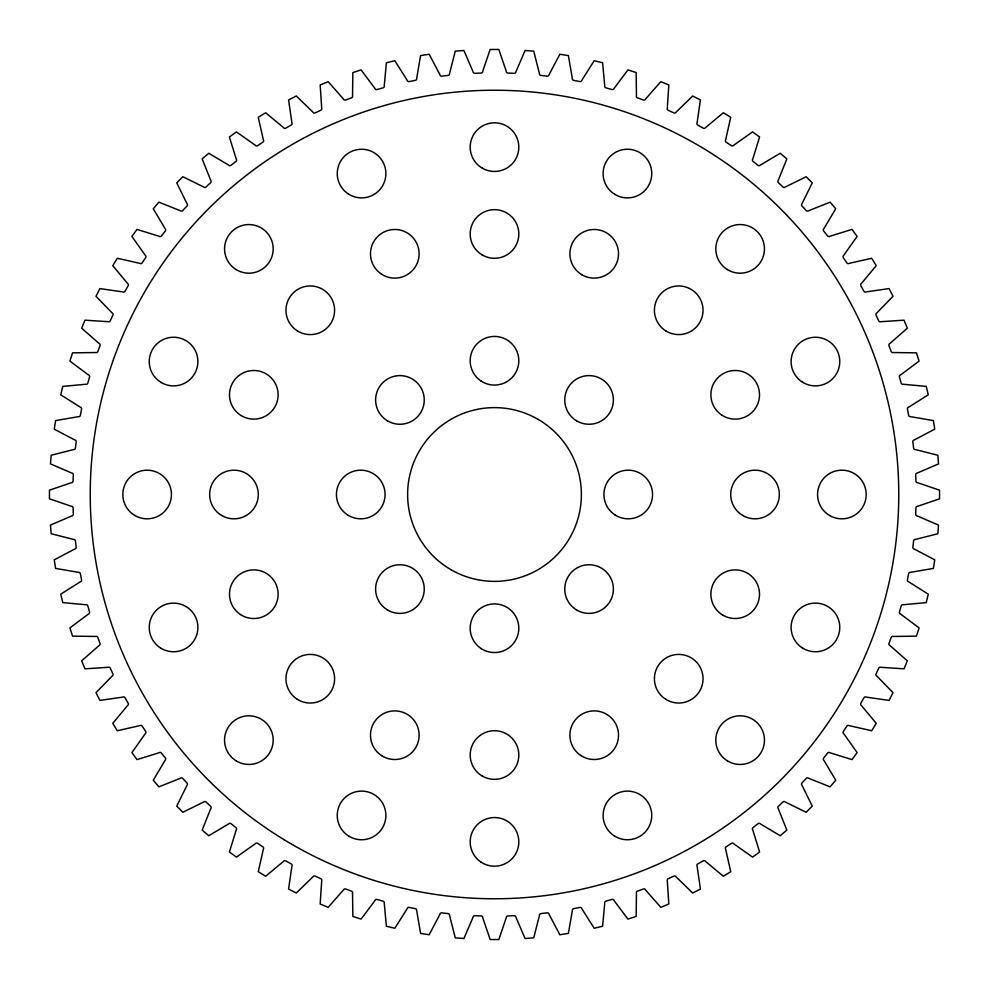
<?xml version="1.0" encoding="UTF-8"?>
<svg xmlns="http://www.w3.org/2000/svg" width="989" height="989" viewBox="0 0 989 989"><rect width="100%" height="100%" fill="white"/><g stroke="black" fill="none" stroke-linecap="round" stroke-linejoin="round"><path stroke-width="1.48" d="M352.541 893.351L352.85 916.432L361.096 919.102L374.905 900.62A1.706 1.706 0 0 1 377.019 899.446L383.077 901.164A1.706 1.706 0 0 1 384.264 903.254L386.39 926.236L394.821 928.263L407.147 908.755A1.706 1.706 0 0 1 409.149 907.42L415.331 908.644A1.706 1.706 0 0 1 416.678 910.646L420.597 933.393L429.164 934.753L439.92 914.331A1.706 1.706 0 0 1 441.811 912.847L448.066 913.589A1.706 1.706 0 0 1 449.575 915.468L455.261 937.844L463.903 938.524L473.026 917.31A1.706 1.706 0 0 1 474.794 915.69L481.099 915.938A1.706 1.706 0 0 1 482.743 917.693L490.161 939.55L498.839 939.55L506.257 917.693A1.706 1.706 0 0 1 507.901 915.938L514.206 915.69A1.706 1.706 0 0 1 515.974 917.31L525.097 938.524L533.739 937.844L539.425 915.468A1.706 1.706 0 0 1 540.934 913.589L547.189 912.847A1.706 1.706 0 0 1 549.08 914.331L559.836 934.753L568.403 933.393L572.322 910.646A1.706 1.706 0 0 1 573.669 908.644L579.851 907.42A1.706 1.706 0 0 1 581.853 908.755L594.179 928.263L602.61 926.236L604.736 903.254A1.706 1.706 0 0 1 605.923 901.164L611.981 899.446A1.706 1.706 0 0 1 614.095 900.62L627.904 919.102L636.15 916.432L636.459 893.351A1.706 1.706 0 0 1 637.485 891.163L643.394 888.987A1.706 1.706 0 0 1 645.582 889.989L660.813 907.333L668.824 904.008L667.315 880.976A1.706 1.706 0 0 1 668.156 878.726L673.88 876.093A1.706 1.706 0 0 1 676.142 876.909L692.683 893.005L700.41 889.074L697.109 866.228A1.706 1.706 0 0 1 697.777 863.916L703.266 860.838A1.706 1.706 0 0 1 705.59 861.481L723.342 876.229L730.735 871.705L725.654 849.192A1.706 1.706 0 0 1 726.124 846.831L731.366 843.333A1.706 1.706 0 0 1 733.739 843.79L752.58 857.104L759.601 851.999L752.765 829.956A1.706 1.706 0 0 1 753.062 827.57L758.007 823.664A1.706 1.706 0 0 1 760.405 823.936L780.234 835.73L786.836 830.105L778.294 808.668A1.706 1.706 0 0 1 778.392 806.258L783.016 801.98A1.706 1.706 0 0 1 785.427 802.067L806.134 812.266L812.266 806.134L802.067 785.427A1.706 1.706 0 0 1 801.98 783.016L806.258 778.392A1.706 1.706 0 0 1 808.668 778.294L830.105 786.836L835.73 780.234L823.936 760.405A1.706 1.706 0 0 1 823.664 758.007L827.57 753.062A1.706 1.706 0 0 1 829.956 752.765L851.999 759.601L857.104 752.58L843.79 733.739A1.706 1.706 0 0 1 843.333 731.366L846.831 726.124A1.706 1.706 0 0 1 849.192 725.654L871.705 730.735L876.229 723.342L861.481 705.59A1.706 1.706 0 0 1 860.838 703.266L863.916 697.777A1.706 1.706 0 0 1 866.228 697.109L889.074 700.41L893.005 692.683L876.909 676.142A1.706 1.706 0 0 1 876.093 673.88L878.726 668.156A1.706 1.706 0 0 1 880.976 667.315L904.008 668.824L907.333 660.813L889.989 645.582A1.706 1.706 0 0 1 888.987 643.394L891.163 637.485A1.706 1.706 0 0 1 893.351 636.459L916.432 636.15L919.102 627.904L900.62 614.095A1.706 1.706 0 0 1 899.446 611.981L901.164 605.923A1.706 1.706 0 0 1 903.254 604.736L926.236 602.61L928.263 594.179L908.755 581.853A1.706 1.706 0 0 1 907.42 579.851L908.644 573.669A1.706 1.706 0 0 1 910.646 572.322L933.393 568.403L934.753 559.836L914.331 549.08A1.706 1.706 0 0 1 912.847 547.189L913.589 540.934A1.706 1.706 0 0 1 915.468 539.425L937.844 533.739L938.524 525.097L917.31 515.974A1.706 1.706 0 0 1 915.69 514.206L915.938 507.901A1.706 1.706 0 0 1 917.693 506.257L939.55 498.839L939.55 490.161L917.693 482.743A1.706 1.706 0 0 1 915.938 481.099L915.69 474.794A1.706 1.706 0 0 1 917.31 473.026L938.524 463.903L937.844 455.261L915.468 449.575A1.706 1.706 0 0 1 913.589 448.066L912.847 441.811A1.706 1.706 0 0 1 914.331 439.92L934.753 429.164L933.393 420.597L910.646 416.678A1.706 1.706 0 0 1 908.644 415.331L907.42 409.149A1.706 1.706 0 0 1 908.755 407.147L928.263 394.821L926.236 386.39L903.254 384.264A1.706 1.706 0 0 1 901.164 383.077L899.446 377.019A1.706 1.706 0 0 1 900.62 374.905L919.102 361.096L916.432 352.85L893.351 352.541A1.706 1.706 0 0 1 891.163 351.515L888.987 345.606A1.706 1.706 0 0 1 889.989 343.418L907.333 328.187L904.008 320.176L880.976 321.685A1.706 1.706 0 0 1 878.726 320.844L876.093 315.12A1.706 1.706 0 0 1 876.909 312.858L893.005 296.317L889.074 288.59L866.228 291.891A1.706 1.706 0 0 1 863.916 291.223L860.838 285.734A1.706 1.706 0 0 1 861.481 283.41L876.229 265.658L871.705 258.265L849.192 263.346A1.706 1.706 0 0 1 846.831 262.876L843.333 257.635A1.706 1.706 0 0 1 843.79 255.261L857.104 236.42L851.999 229.399L829.956 236.235A1.706 1.706 0 0 1 827.57 235.938L823.664 230.993A1.706 1.706 0 0 1 823.936 228.595L835.73 208.766L830.105 202.164L808.668 210.706A1.706 1.706 0 0 1 806.258 210.608L801.98 205.984A1.706 1.706 0 0 1 802.067 203.573L812.266 182.866L806.134 176.734L785.427 186.933A1.706 1.706 0 0 1 783.016 187.02L778.392 182.742A1.706 1.706 0 0 1 778.294 180.332L786.836 158.895L780.234 153.27L760.405 165.064A1.706 1.706 0 0 1 758.007 165.336L753.062 161.43A1.706 1.706 0 0 1 752.765 159.044L759.601 137.001L752.58 131.896L733.739 145.21A1.706 1.706 0 0 1 731.366 145.667L726.124 142.169A1.706 1.706 0 0 1 725.654 139.808L730.735 117.295L723.342 112.771L705.59 127.519A1.706 1.706 0 0 1 703.266 128.162L697.777 125.084A1.706 1.706 0 0 1 697.109 122.772L700.41 99.926L692.683 95.995L676.142 112.091A1.706 1.706 0 0 1 673.88 112.907L668.156 110.274A1.706 1.706 0 0 1 667.315 108.024L668.824 84.992L660.813 81.667L645.582 99.011A1.706 1.706 0 0 1 643.394 100.013L637.485 97.837A1.706 1.706 0 0 1 636.459 95.649L636.15 72.568L627.904 69.898L614.095 88.38A1.706 1.706 0 0 1 611.981 89.554L605.923 87.836A1.706 1.706 0 0 1 604.736 85.746L602.61 62.764L594.179 60.737L581.853 80.245A1.706 1.706 0 0 1 579.851 81.58L573.669 80.356A1.706 1.706 0 0 1 572.322 78.354L568.403 55.607L559.836 54.247L549.08 74.669A1.706 1.706 0 0 1 547.189 76.153L540.934 75.411A1.706 1.706 0 0 1 539.425 73.532L533.739 51.156L525.097 50.476L515.974 71.69A1.706 1.706 0 0 1 514.206 73.31L507.901 73.062A1.706 1.706 0 0 1 506.257 71.307L498.839 49.45L490.161 49.45L482.743 71.307A1.706 1.706 0 0 1 481.099 73.062L474.794 73.31A1.706 1.706 0 0 1 473.026 71.69L463.903 50.476L455.261 51.156L449.575 73.532A1.706 1.706 0 0 1 448.066 75.411L441.811 76.153A1.706 1.706 0 0 1 439.92 74.669L429.164 54.247L420.597 55.607L416.678 78.354A1.706 1.706 0 0 1 415.331 80.356L409.149 81.58A1.706 1.706 0 0 1 407.147 80.245L394.821 60.737L386.39 62.764L384.264 85.746A1.706 1.706 0 0 1 383.077 87.836L377.019 89.554A1.706 1.706 0 0 1 374.905 88.38L361.096 69.898L352.85 72.568L352.541 95.649A1.706 1.706 0 0 1 351.515 97.837L345.606 100.013A1.706 1.706 0 0 1 343.418 99.011L328.187 81.667L320.176 84.992L321.685 108.024A1.706 1.706 0 0 1 320.844 110.274L315.12 112.907A1.706 1.706 0 0 1 312.858 112.091L296.317 95.995L288.59 99.926L291.891 122.772A1.706 1.706 0 0 1 291.223 125.084L285.734 128.162A1.706 1.706 0 0 1 283.41 127.519L265.658 112.771L258.265 117.295L263.346 139.808A1.706 1.706 0 0 1 262.876 142.169L257.635 145.667A1.706 1.706 0 0 1 255.261 145.21L236.42 131.896L229.399 137.001L236.235 159.044A1.706 1.706 0 0 1 235.938 161.43L230.993 165.336A1.706 1.706 0 0 1 228.595 165.064L208.766 153.27L202.164 158.895L210.706 180.332A1.706 1.706 0 0 1 210.608 182.742L205.984 187.02A1.706 1.706 0 0 1 203.573 186.933L182.866 176.734L176.734 182.866L186.933 203.573A1.706 1.706 0 0 1 187.02 205.984L182.742 210.608A1.706 1.706 0 0 1 180.332 210.706L158.895 202.164L153.27 208.766L165.064 228.595A1.706 1.706 0 0 1 165.336 230.993L161.43 235.938A1.706 1.706 0 0 1 159.044 236.235L137.001 229.399L131.896 236.42L145.21 255.261A1.706 1.706 0 0 1 145.667 257.635L142.169 262.876A1.706 1.706 0 0 1 139.808 263.346L117.295 258.265L112.771 265.658L127.519 283.41A1.706 1.706 0 0 1 128.162 285.734L125.084 291.223A1.706 1.706 0 0 1 122.772 291.891L99.926 288.59L95.995 296.317L112.091 312.858A1.706 1.706 0 0 1 112.907 315.12L110.274 320.844A1.706 1.706 0 0 1 108.024 321.685L84.992 320.176L81.667 328.187L99.011 343.418A1.706 1.706 0 0 1 100.013 345.606L97.837 351.515A1.706 1.706 0 0 1 95.649 352.541L72.568 352.85L69.898 361.096L88.38 374.905A1.706 1.706 0 0 1 89.554 377.019L87.836 383.077A1.706 1.706 0 0 1 85.746 384.264L62.764 386.39L60.737 394.821L80.245 407.147A1.706 1.706 0 0 1 81.58 409.149L80.356 415.331A1.706 1.706 0 0 1 78.354 416.678L55.607 420.597L54.247 429.164L74.669 439.92A1.706 1.706 0 0 1 76.153 441.811L75.411 448.066A1.706 1.706 0 0 1 73.532 449.575L51.156 455.261L50.476 463.903L71.69 473.026A1.706 1.706 0 0 1 73.31 474.794L73.062 481.099A1.706 1.706 0 0 1 71.307 482.743L49.45 490.161L49.45 498.839L71.307 506.257A1.706 1.706 0 0 1 73.062 507.901L73.31 514.206A1.706 1.706 0 0 1 71.69 515.974L50.476 525.097L51.156 533.739L73.532 539.425A1.706 1.706 0 0 1 75.411 540.934L76.153 547.189A1.706 1.706 0 0 1 74.669 549.08L54.247 559.836L55.607 568.403L78.354 572.322A1.706 1.706 0 0 1 80.356 573.669L81.58 579.851A1.706 1.706 0 0 1 80.245 581.853L60.737 594.179L62.764 602.61L85.746 604.736A1.706 1.706 0 0 1 87.836 605.923L89.554 611.981A1.706 1.706 0 0 1 88.38 614.095L69.898 627.904L72.568 636.15L95.649 636.459A1.706 1.706 0 0 1 97.837 637.485L100.013 643.394A1.706 1.706 0 0 1 99.011 645.582L81.667 660.813L84.992 668.824L108.024 667.315A1.706 1.706 0 0 1 110.274 668.156L112.907 673.88A1.706 1.706 0 0 1 112.091 676.142L95.995 692.683L99.926 700.41L122.772 697.109A1.706 1.706 0 0 1 125.084 697.777L128.162 703.266A1.706 1.706 0 0 1 127.519 705.59L112.771 723.342L117.295 730.735L139.808 725.654A1.706 1.706 0 0 1 142.169 726.124L145.667 731.366A1.706 1.706 0 0 1 145.21 733.739L131.896 752.58L137.001 759.601L159.044 752.765A1.706 1.706 0 0 1 161.43 753.062L165.336 758.007A1.706 1.706 0 0 1 165.064 760.405L153.27 780.234L158.895 786.836L180.332 778.294A1.706 1.706 0 0 1 182.742 778.392L187.02 783.016A1.706 1.706 0 0 1 186.933 785.427L176.734 806.134L182.866 812.266L203.573 802.067A1.706 1.706 0 0 1 205.984 801.98L210.608 806.258A1.706 1.706 0 0 1 210.706 808.668L202.164 830.105L208.766 835.73L228.595 823.936A1.706 1.706 0 0 1 230.993 823.664L235.938 827.57A1.706 1.706 0 0 1 236.235 829.956L229.399 851.999L236.42 857.104L255.261 843.79A1.706 1.706 0 0 1 257.635 843.333L262.876 846.831A1.706 1.706 0 0 1 263.346 849.192L258.265 871.705L265.658 876.229L283.41 861.481A1.706 1.706 0 0 1 285.734 860.838L291.223 863.916A1.706 1.706 0 0 1 291.891 866.228L288.59 889.074L296.317 893.005L312.858 876.909A1.706 1.706 0 0 1 315.12 876.093L320.844 878.726A1.706 1.706 0 0 1 321.685 880.976L320.176 904.008L328.187 907.333L343.418 889.989A1.706 1.706 0 0 1 345.606 888.987L351.515 891.163A1.706 1.706 0 0 1 352.541 893.351M802.944 648.302A24.317 24.317 0 0 0 839.748 627.817A24.317 24.317 0 0 0 803.6 606.183A24.317 24.317 0 0 0 802.944 648.302M727.311 760.801A24.317 24.317 0 0 0 764.435 740.897A24.317 24.317 0 0 0 728.633 718.694A24.317 24.317 0 0 0 727.311 760.801M614.293 835.89A24.317 24.317 0 0 0 651.726 816.58A24.317 24.317 0 0 0 616.283 793.821A24.317 24.317 0 0 0 614.293 835.89M481.05 862.124A24.317 24.317 0 0 0 518.768 843.394A24.317 24.317 0 0 0 483.683 820.091A24.317 24.317 0 0 0 481.05 862.124M349.08 836.298A24.317 24.317 0 0 0 385.883 815.814A24.317 24.317 0 0 0 349.735 794.179A24.317 24.317 0 0 0 349.08 836.298M236.062 760.801A24.317 24.317 0 0 0 273.174 740.897A24.317 24.317 0 0 0 237.385 718.694A24.317 24.317 0 0 0 236.062 760.801M160.428 647.894A24.317 24.317 0 0 0 197.862 628.584A24.317 24.317 0 0 0 162.419 605.824A24.317 24.317 0 0 0 160.428 647.894M134.974 515.553A24.317 24.317 0 0 0 171.443 494.5A24.317 24.317 0 0 0 134.974 473.447A24.317 24.317 0 0 0 134.974 515.553M161.083 382.434A24.317 24.317 0 0 0 197.887 361.949A24.317 24.317 0 0 0 161.739 340.315A24.317 24.317 0 0 0 161.083 382.434M236.062 269.54A24.317 24.317 0 0 0 273.174 249.636A24.317 24.317 0 0 0 237.385 227.445A24.317 24.317 0 0 0 236.062 269.54M348.425 194.029A24.317 24.317 0 0 0 385.858 174.719A24.317 24.317 0 0 0 350.415 151.96A24.317 24.317 0 0 0 348.425 194.029M482.348 168.192A24.317 24.317 0 0 0 518.817 147.126A24.317 24.317 0 0 0 482.348 126.073A24.317 24.317 0 0 0 482.348 168.192M614.948 194.437A24.317 24.317 0 0 0 651.751 173.953A24.317 24.317 0 0 0 615.603 152.318A24.317 24.317 0 0 0 614.948 194.437M727.311 269.54A24.317 24.317 0 0 0 764.435 249.636A24.317 24.317 0 0 0 728.633 227.445A24.317 24.317 0 0 0 727.311 269.54M802.289 382.026A24.317 24.317 0 0 0 839.723 362.716A24.317 24.317 0 0 0 804.28 339.956A24.317 24.317 0 0 0 802.289 382.026M722.539 614.96A24.317 24.317 0 0 0 759.503 594.785A24.317 24.317 0 0 0 723.552 572.854A24.317 24.317 0 0 0 722.539 614.96M665.745 699.285A24.317 24.317 0 0 0 703.018 679.69A24.317 24.317 0 0 0 667.402 657.203A24.317 24.317 0 0 0 665.745 699.285M580.902 755.547A24.317 24.317 0 0 0 618.484 736.545A24.317 24.317 0 0 0 583.226 713.502A24.317 24.317 0 0 0 580.902 755.547M482.175 775.982A24.317 24.317 0 0 0 518.817 755.225A24.317 24.317 0 0 0 482.521 733.875A24.317 24.317 0 0 0 482.175 775.982M382.137 755.955A24.317 24.317 0 0 0 419.113 735.779A24.317 24.317 0 0 0 383.151 713.86A24.317 24.317 0 0 0 382.137 755.955M297.293 699.285A24.317 24.317 0 0 0 334.579 679.69A24.317 24.317 0 0 0 298.962 657.203A24.317 24.317 0 0 0 297.293 699.285M240.5 614.552A24.317 24.317 0 0 0 278.082 595.539A24.317 24.317 0 0 0 242.824 572.507A24.317 24.317 0 0 0 240.5 614.552M221.635 515.454A24.317 24.317 0 0 0 258.29 494.698A24.317 24.317 0 0 0 221.981 473.348A24.317 24.317 0 0 0 221.635 515.454M241.143 415.565A24.317 24.317 0 0 0 278.107 395.377A24.317 24.317 0 0 0 242.157 373.459A24.317 24.317 0 0 0 241.143 415.565M297.293 330.833A24.317 24.317 0 0 0 334.579 311.238A24.317 24.317 0 0 0 298.962 288.751A24.317 24.317 0 0 0 297.293 330.833M381.494 274.151A24.317 24.317 0 0 0 419.076 255.15A24.317 24.317 0 0 0 383.819 232.106A24.317 24.317 0 0 0 381.494 274.151M482.175 254.927A24.317 24.317 0 0 0 518.817 234.17A24.317 24.317 0 0 0 482.521 212.808A24.317 24.317 0 0 0 482.175 254.927M581.544 274.559A24.317 24.317 0 0 0 618.508 254.383A24.317 24.317 0 0 0 582.546 232.464A24.317 24.317 0 0 0 581.544 274.559M665.745 330.833A24.317 24.317 0 0 0 703.018 311.238A24.317 24.317 0 0 0 667.402 288.751A24.317 24.317 0 0 0 665.745 330.833M721.896 415.157A24.317 24.317 0 0 0 759.478 396.144A24.317 24.317 0 0 0 724.22 373.1A24.317 24.317 0 0 0 721.896 415.157M576.463 609.867A24.317 24.317 0 0 0 613.378 589.58A24.317 24.317 0 0 0 577.353 567.76A24.317 24.317 0 0 0 576.463 609.867M481.247 648.623A24.317 24.317 0 0 0 518.78 629.511A24.317 24.317 0 0 0 483.46 606.566A24.317 24.317 0 0 0 481.247 648.623M387.329 609.867A24.317 24.317 0 0 0 424.244 589.58A24.317 24.317 0 0 0 388.22 567.76A24.317 24.317 0 0 0 387.329 609.867M347.51 514.886A24.317 24.317 0 0 0 385.042 495.773A24.317 24.317 0 0 0 349.723 472.829A24.317 24.317 0 0 0 347.51 514.886M387.329 420.733A24.317 24.317 0 0 0 424.244 400.446A24.317 24.317 0 0 0 388.22 378.626A24.317 24.317 0 0 0 387.329 420.733M481.247 381.148A24.317 24.317 0 0 0 518.78 362.036A24.317 24.317 0 0 0 483.46 339.091A24.317 24.317 0 0 0 481.247 381.148M576.463 420.733A24.317 24.317 0 0 0 613.378 400.446A24.317 24.317 0 0 0 577.353 378.626A24.317 24.317 0 0 0 576.463 420.733M829.709 515.553A24.317 24.317 0 0 0 866.191 494.5A24.317 24.317 0 0 0 829.709 473.447A24.317 24.317 0 0 0 829.709 515.553M742.702 515.454A24.317 24.317 0 0 0 779.344 494.698A24.317 24.317 0 0 0 743.048 473.348A24.317 24.317 0 0 0 742.702 515.454M614.985 514.886A24.317 24.317 0 0 0 652.517 495.773A24.317 24.317 0 0 0 617.198 472.829A24.317 24.317 0 0 0 614.985 514.886M451.058 569.738A86.884 86.884 0 0 0 581.384 494.5A86.884 86.884 0 0 0 451.058 419.262A86.884 86.884 0 0 0 451.058 569.738M284.177 839.748A404.266 404.266 0 0 0 898.655 504.019A404.266 404.266 0 0 0 300.668 139.733A404.266 404.266 0 0 0 284.177 839.748"/></g></svg>
